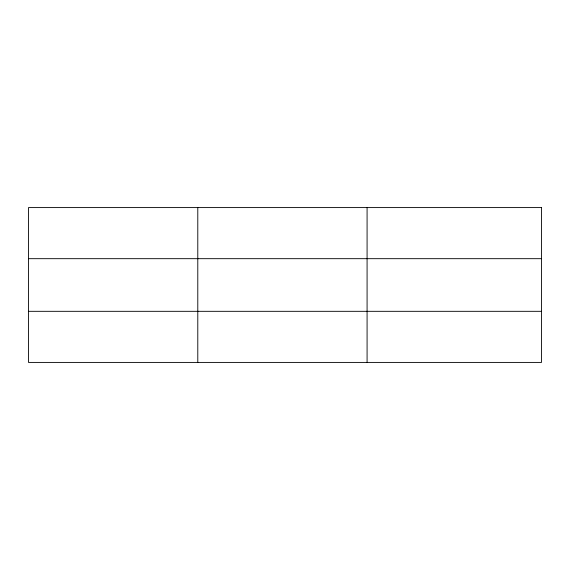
<?xml version="1.0" encoding="UTF-8"?>
<svg xmlns="http://www.w3.org/2000/svg" width="570" height="570" viewBox="0 0 570 570"><rect width="100%" height="100%" fill="white"/><g stroke="black" fill="none" stroke-linecap="round" stroke-linejoin="round"><path stroke-width="0.85" d="M197.79 362.413L197.79 207.587M367.08 362.413L367.08 207.587M28.5 258.68L541.5 258.68M28.5 311.32L541.5 311.32M541.5 207.587L541.5 362.413L28.5 362.413L28.5 207.587L541.5 207.587"/></g></svg>
